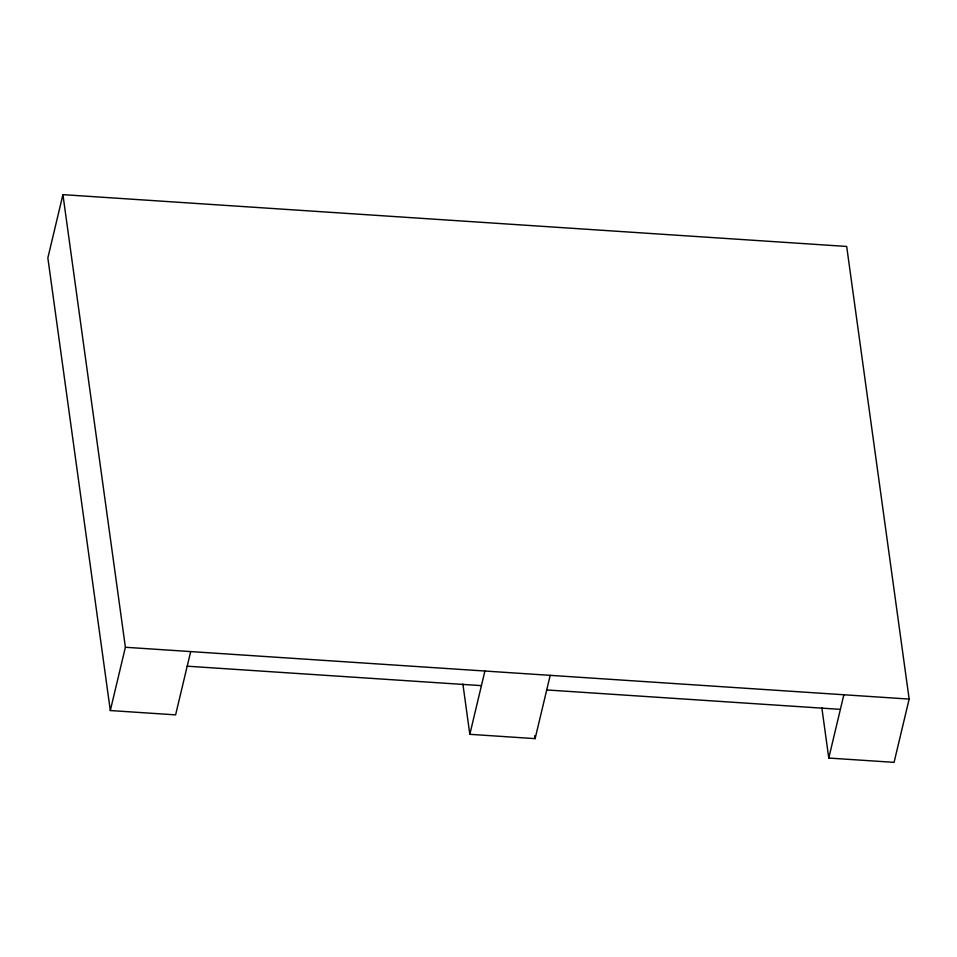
<?xml version="1.0" encoding="UTF-8"?>
<svg xmlns="http://www.w3.org/2000/svg" width="957" height="957" viewBox="0 0 957 957"><rect width="100%" height="100%" fill="white"/><g stroke="black" fill="none" stroke-linecap="round" stroke-linejoin="round"><path stroke-width="1.44" d="M821.836 707.749L828.774 758.052L894.077 762.358L909.15 699.077L846.682 246.451L62.923 194.642L47.85 257.923L110.318 710.549L175.61 714.867L190.682 651.585M110.318 710.549L125.391 647.267L62.923 194.642M550.203 675.343L535.119 738.637L469.827 734.318L484.9 671.036M828.774 758.052L843.859 694.758M125.391 647.267L909.15 699.077M187.213 666.192L481.419 685.643M546.722 689.949L840.378 709.364M534.712 735.682L535.119 738.637M462.889 684.028L469.827 734.318"/></g></svg>
